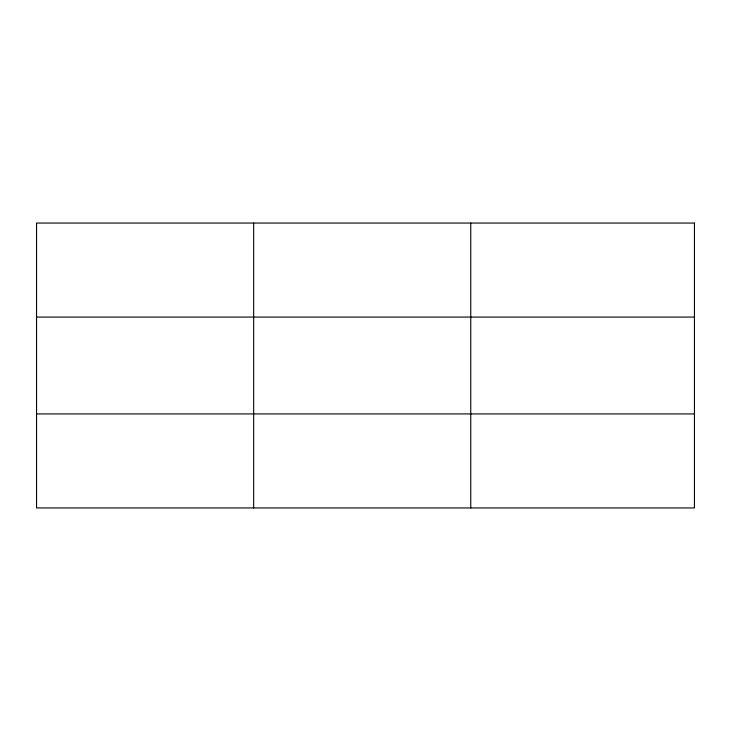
<?xml version="1.0" encoding="UTF-8"?>
<svg xmlns="http://www.w3.org/2000/svg" width="731" height="731" viewBox="0 0 731 731"><rect width="100%" height="100%" fill="white"/><g stroke="black" fill="none" stroke-linecap="round" stroke-linejoin="round"><path stroke-width="1.1" d="M253.657 507.944L253.657 223.056M470.764 507.944L470.764 223.056M36.55 317.071L694.45 317.071M36.55 413.929L694.45 413.929M694.45 223.056L694.45 507.944L36.55 507.944L36.55 223.056L694.45 223.056"/></g></svg>
